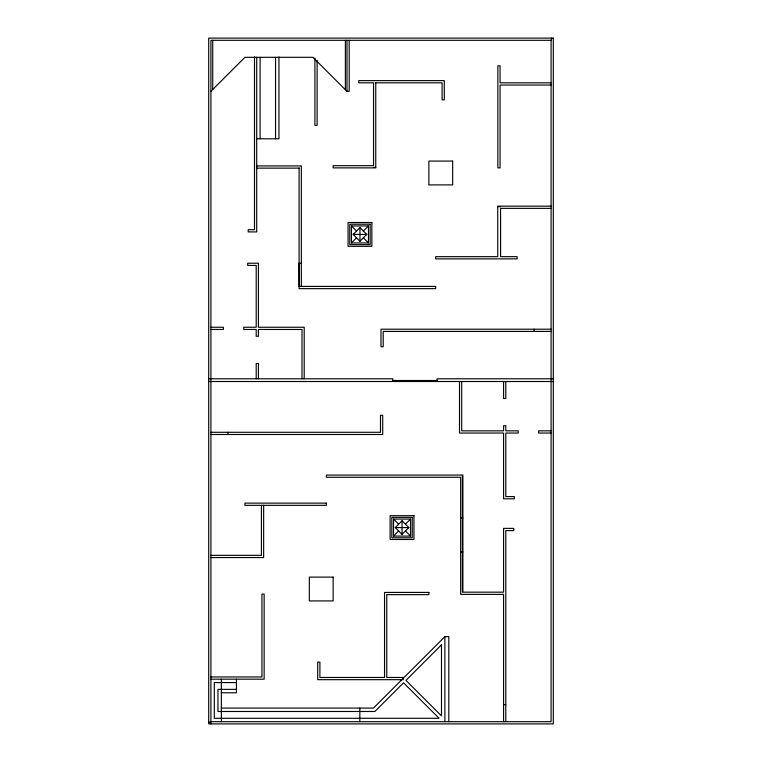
<?xml version="1.0" encoding="UTF-8"?>
<svg xmlns="http://www.w3.org/2000/svg" width="762" height="762" viewBox="0 0 762 762"><rect width="100%" height="100%" fill="white"/><g stroke="black" fill="none" stroke-linecap="round" stroke-linejoin="round"><path stroke-width="1.14" d="M551.088 40.31L210.912 40.31L210.912 721.69L551.088 721.69L551.088 40.31L551.602 38.1M210.912 91.335L244.926 57.321L312.963 57.321L346.986 91.335L349.196 91.335L349.196 40.31M353.158 234.42L359.959 227.619L366.76 234.42L359.959 241.23L353.158 234.42L366.76 234.42M351.453 242.926L368.465 242.926L368.465 225.923L351.453 225.923L351.453 242.926L356.559 237.83M363.36 231.019L368.465 225.923M395.24 527.58L402.041 520.77L408.842 527.58L402.041 534.381L395.24 527.58L408.842 527.58M393.535 536.077L410.547 536.077L410.547 519.074L393.535 519.074L393.535 536.077L398.64 530.981M405.441 524.17L410.547 519.074M448.799 721.69L448.799 636.641L444.884 636.641L373.447 708.079L221.351 708.079M375.247 82.829L442.093 82.829L442.093 99.841L444.303 99.841L444.303 80.62L358.75 80.62L358.75 82.829L373.542 82.829L373.542 165.668L333.118 165.668L333.118 167.878L375.752 167.878L375.752 82.829M551.088 82.829L500.062 82.829L500.062 65.827L497.853 65.827L497.853 167.878L500.062 167.878L500.062 85.049L551.088 85.049M256.708 138.789L278.949 138.789L278.949 56.921M256.708 165.925L301.342 165.925L301.342 286.426M373.542 167.364L375.752 167.364M256.708 168.135L299.095 168.135M551.088 206.15L497.748 206.15L497.748 256.661L435.664 256.661L435.664 258.88L517.074 258.88L517.074 256.661L500.577 256.661L500.577 208.359L551.088 208.359M497.748 206.654L500.577 206.654M301.342 263.214L299.095 263.214L299.133 286.426L435.664 286.426L435.664 288.646L299.095 288.646L299.095 167.878M210.912 327.25L223.352 327.25L223.352 329.46L210.912 329.46M551.088 329.203L381 329.203L381 346.729L383.21 346.729L383.21 331.422L551.088 331.422M208.702 378.79L392.782 378.79L392.782 381.514M553.298 378.79L437.007 378.79L437.007 381.514M392.782 380.486L437.007 380.486M208.702 381.514L553.298 381.514M551.088 430.835L538.648 430.835L538.648 433.045L551.088 433.045M210.912 432.283L380.486 432.283L380.486 415.271L382.705 415.271L382.705 434.492L210.912 434.492M460.658 517.96L462.905 517.96M460.658 551.983L462.905 551.983M210.912 555.346L261.423 555.346L261.423 505.339M210.912 557.555L263.642 557.555L263.642 505.339M210.912 676.951L261.938 676.951L261.938 594.122L264.147 594.122L264.147 679.171L210.912 679.171M236.42 682.571L214.312 682.571L214.312 718.29L439.083 718.29L403.555 682.8L374.894 711.479L217.951 711.479L217.951 689.372L236.42 689.372M221.351 692.772L236.42 692.772L236.42 679.171M503.587 704.679L505.797 704.679M208.702 722.195L210.912 722.195L210.912 723.9M351.453 225.923L356.559 231.019M363.36 237.83L368.465 242.926M393.535 519.074L398.64 524.17M405.441 530.981L410.547 536.077M534.076 329.203L534.076 331.422M505.797 381.514L505.797 398.516L503.587 398.516L503.587 381.514M505.797 721.69L505.797 530.59L513.798 530.59L513.798 528.38L503.587 528.38L503.587 592.169L462.905 592.169L462.905 475.059L326.336 475.059L326.336 477.269L460.658 477.269L460.658 594.379L503.587 594.379L503.587 721.69M462.363 475.574L462.363 591.998M461.705 381.514L461.705 430.835L503.587 430.835L503.587 425.729L505.797 425.729L505.797 430.835L518.236 430.835L518.236 433.045L505.797 433.045L505.797 496.576L514.302 496.576L514.302 498.786L503.587 498.786L503.587 433.045L459.496 433.045L459.496 381.514M444.884 636.641L444.884 721.69M402.041 520.77L402.041 534.381M359.959 227.619L359.959 241.23M359.845 708.079L359.845 721.69M346.986 40.31L346.986 91.335M345.386 40.31L345.386 89.745M317.116 60.389L317.116 125.359L314.906 125.359L314.906 57.941M304.209 378.79L304.209 327.25L258.413 327.25L258.413 263.214L247.698 263.214L247.698 265.424L256.203 265.424L256.203 327.25L243.764 327.25L243.764 329.46L256.203 329.46L256.203 336.271L258.413 336.271L258.413 329.46L302 329.46L302 378.79M275.549 57.321L275.549 138.789M260.109 57.321L260.109 138.789M258.413 378.79L258.413 363.484L256.203 363.484L256.203 378.79M256.708 57.321L256.708 231.915L248.202 231.915L248.202 229.705L254.498 229.705L254.498 56.883M227.924 432.283L227.924 434.492M221.351 679.171L221.351 721.69M212.731 40.31L212.731 89.516M441.484 644.823L405.955 680.39L441.484 715.88L441.484 644.823M553.298 38.1L208.702 38.1L208.702 723.9L553.298 723.9L553.298 38.1M452.676 161.077L428.863 161.077L428.863 184.89L452.676 184.89L452.676 161.077M371.866 222.514L348.053 222.514L348.053 246.326L371.866 246.326L371.866 222.514M370.161 224.219L349.758 224.219L349.758 244.631L370.161 244.631L370.161 224.219M326.336 503.12L244.926 503.12L244.926 505.339L326.336 505.339L326.336 503.12M413.947 515.674L390.134 515.674L390.134 539.486L413.947 539.486L413.947 515.674M412.242 517.369L391.839 517.369L391.839 537.782L412.242 537.782L412.242 517.369M333.137 577.11L309.324 577.11L309.324 600.923L333.137 600.923L333.137 577.11M428.882 592.417L384.543 592.417L384.543 677.466L319.907 677.466L319.907 662.159L317.697 662.159L317.697 679.675L403.25 679.675L403.25 677.466L386.753 677.466L386.753 594.636L428.882 594.636L428.882 592.417"/></g></svg>
